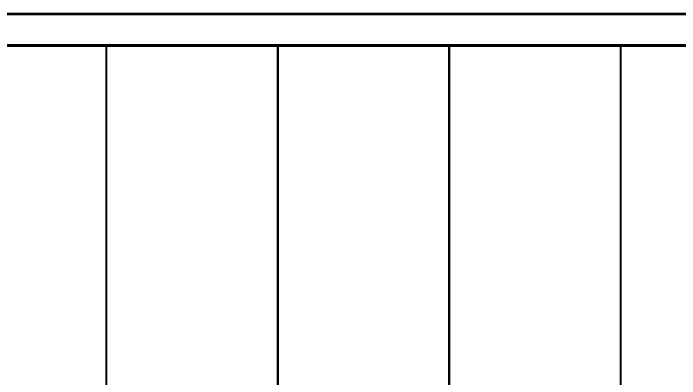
# Model space of a CAD drawing. Header units: inches. Extents: x -422522 to 22891, y -2973 to 414515.
# Drawn here: x 19469.7 to 19574.6, y 5374.3 to 5431.8 of the extents above; entities that cross this region are included whole.
import ezdxf

# ---------------------------------------------------------------- set-up
doc = ezdxf.new("R2010")
doc.units = ezdxf.units.IN
doc.header["$MEASUREMENT"] = 0
doc.layers.get('0').update_dxf_attribs({"lineweight": 40})

msp = doc.modelspace()

# ---------------------------------------------------------------- linework, layer by layer
for p, q in [((19295.25487, 5431.77805), (19673.25486, 5431.84005)), ((19295.29517, 5431.68492), (19673.29517, 5431.68492)), ((19673.25568, 5426.84005), (19309.25569, 5426.78034)), ((19673.29517, 5426.68492), (19309.29517, 5426.68492)), ((19484.25569, 5426.80905), (19457.25569, 5426.80462)), ((19484.29517, 5426.68492), (19457.29517, 5426.68492)), ((19511.25568, 5426.81347), (19484.25569, 5426.80905)), ((19484.25569, 5426.80905), (19484.26881, 5346.80905)), ((19511.29517, 5426.68492), (19484.29517, 5426.68492)), ((19484.29517, 5426.68492), (19484.29517, 5346.68492)), ((19538.25568, 5426.8179), (19511.25568, 5426.81347)), ((19511.25568, 5426.81347), (19511.26881, 5346.81348)), ((19538.29517, 5426.68492), (19511.29517, 5426.68492)), ((19511.29517, 5426.68492), (19511.29517, 5346.68492)), ((19565.25568, 5426.82233), (19538.25568, 5426.8179)), ((19538.25568, 5426.8179), (19538.26881, 5346.8179)), ((19565.29517, 5426.68492), (19538.29517, 5426.68492)), ((19538.29517, 5426.68492), (19538.29517, 5346.68492)), ((19592.25568, 5426.82676), (19565.25568, 5426.82233)), ((19565.25568, 5426.82233), (19565.26881, 5346.82233)), ((19592.29517, 5426.68492), (19565.29517, 5426.68492)), ((19565.29517, 5426.68492), (19565.29517, 5346.68492))]:
    msp.add_line(p, q)

doc.saveas('drawing.dxf')
